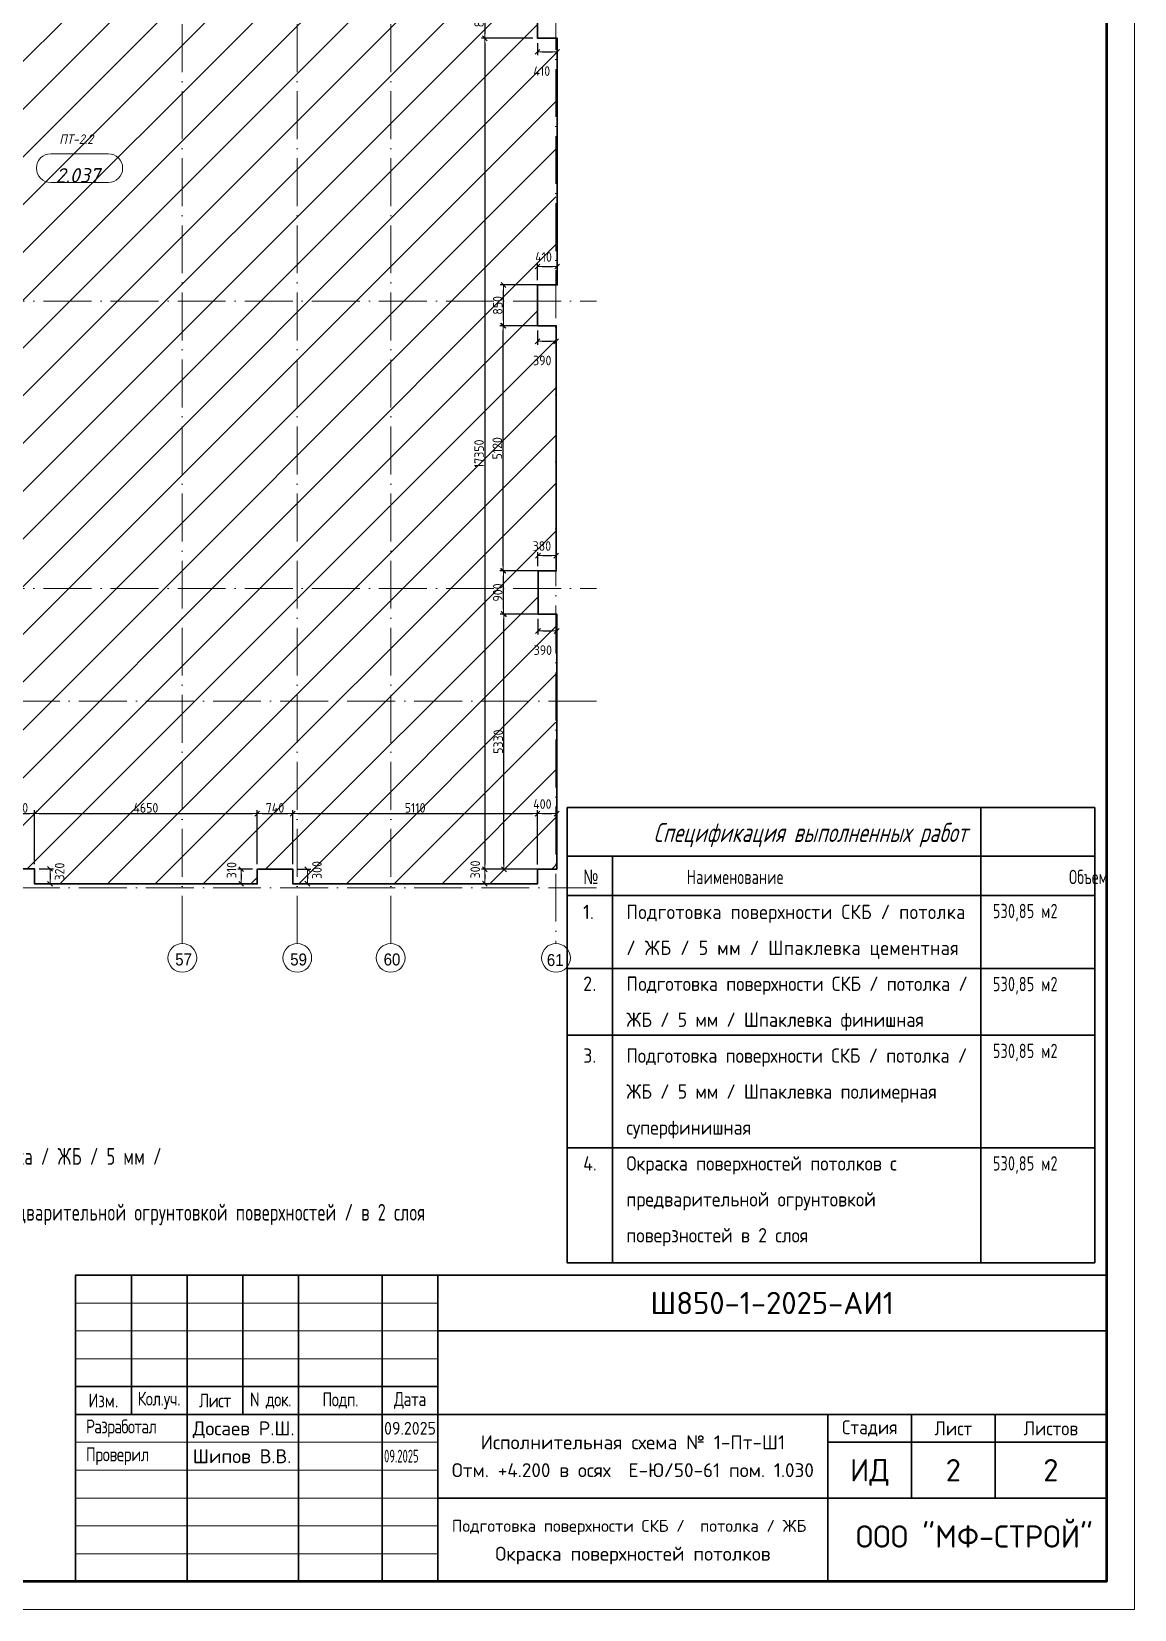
# Model space of a CAD drawing. Header units: millimetres. Extents: x 5993 to 95364, y 87345 to 145529.
# Drawn here: x 72344 to 95364, y 94667 to 127611 of the extents above; entities that cross this region are included whole.
import ezdxf
from ezdxf.enums import TextEntityAlignment as Align

# ---------------------------------------------------------------- set-up
doc = ezdxf.new("R2010")
doc.units = ezdxf.units.MM
doc.linetypes.add('50_200_ШТРИХ_1Т_ш5_п1_п1_', pattern=[1400, 1000, -200, 0, -200])
doc.layers.add('1)Штриховка', color=160, linetype='Continuous')
doc.layers.add('Условные обозначения', color=90, linetype='Continuous')
for name, color, linetype, lineweight, true_color in [('A-AREA-IDEN-1', 7, 'Continuous', 9, 0xaaaaaa), ('Оси-1', 7, 'Continuous', 20, 0xaaaaaa), ('Оси-2', 7, 'Continuous', 9, 0xaaaaaa), ('Оси-3', 7, '50_200_ШТРИХ_1Т_ш5_п1_п1_', 9, 0xaaaaaa)]:
    doc.layers.add(name, color=color, linetype=linetype, lineweight=lineweight, true_color=true_color)
for name, color, linetype, lineweight in [('A-FLOR-IDEN', 7, 'Continuous', 9), ('Основные линии', 7, 'Continuous', 30), ('Размеры', 7, 'Continuous', 15)]:
    doc.layers.add(name, color=color, linetype=linetype, lineweight=lineweight)
doc.styles.add('Arial', font='arial.ttf', dxfattribs={"width": 0.9, "height": 500})
doc.styles.add('ISOCPEUR_I', font='isocpeui.ttf', dxfattribs={"height": 300})
doc.styles.add('ISOCPEUR_I_2', font='isocpeui.ttf', dxfattribs={"width": 0.9, "height": 140})
doc.styles.get("Standard").update_dxf_attribs({"font": 'arial.ttf'})
doc.styles.add('СПДС', font='isocpeur.ttf', dxfattribs={"width": 0.9})
doc.dimstyles.new('Размера А3', dxfattribs={"dimtxt": 200, "dimasz": 100, "dimexe": 70, "dimexo": 100, "dimgap": 20, "dimtad": 1, "dimdec": 0, "dimrnd": 10, "dimzin": 0, "dimdsep": 46, "dimtxsty": 'СПДС', "dimblk": 'ARROWHEAD_6', "dimcen": 1, "dimclrd": 256, "dimclre": 256, "dimclrt": 256, "dimazin": 0, "dimtfac": 1, "dimtdec": 0, "dimtmove": 2, "dimatfit": 3, "dimfxl": 1, "dimtolj": 1, "dimtzin": 0, "dimarcsym": 0})

# ---------------------------------------------------------------- blocks, each defined once
blk = doc.blocks.new('Ось сетки - Круг_Ø6_00__ISO-2_5_0_9K_-17386508-АИ_План этажа Радиаторы_2')
at = {"layer": 'Оси-1'}
blk.add_circle((0, 0), 3, dxfattribs=at)
blk = doc.blocks.new('AAR_СКБ_Марка_помещения_1_5 ммп - Номер-27962133-АИ_План этажа Радиаторы_2')
at = {"layer": 'A-AREA-IDEN-1'}
for p, q in [((-2.99, 3), (3.01, 3)), ((-2.99, 0), (3.01, 0))]:
    blk.add_line(p, q, dxfattribs=at)
for centre, start, end in [((-2.99, 1.5), 90, 270), ((3.01, 1.5), 270, 90)]:
    blk.add_arc(centre, 1.5, start, end, dxfattribs=at)
blk = doc.blocks.new('ARROWHEAD_6')
at = {"color": 0, "linetype": 'Continuous'}
for p, q in [((0, 0), (-1, 0)), ((-0.5, -0.5), (0.5, 0.5))]:
    blk.add_line(p, q, dxfattribs=at)
blk = doc.blocks.new('*D4140')
at = {"layer": 'Defpoints', "color": 0, "lineweight": -2, "transparency": 16777216}
for p in [(82905, 128320), (81805, 127470), (82905, 127470)]:
    blk.add_point(p, dxfattribs=at)
at = {"layer": 'Размеры', "lineweight": -2, "transparency": 16777216}
for p, q in [((82805, 128320), (81735, 128320)), ((81805, 128220), (81805, 127570)), ((82805, 127470), (81735, 127470))]:
    blk.add_line(p, q, dxfattribs=at)
at = {"layer": 'Размеры', "lineweight": -2, "transparency": 16777216, "xscale": 100, "yscale": 100, "zscale": 100}
for p, rotation in [((81805, 128320), 90), ((81805, 127470), 270)]:
    blk.add_blockref('ARROWHEAD_6', p, dxfattribs=dict(at, rotation=rotation))
at = {"layer": 'Размеры', "transparency": 16777216, "insert": (81685, 127895), "char_height": 200, "attachment_point": 5, "rotation": 90, "style": 'СПДС'}
blk.add_mtext('\\A1;850', dxfattribs=at)
blk = doc.blocks.new('*D4141')
at = {"layer": 'Defpoints', "color": 0, "lineweight": -2, "transparency": 16777216}
for p in [(82905, 127470), (81805, 110120), (83305, 110120)]:
    blk.add_point(p, dxfattribs=at)
at = {"layer": 'Размеры', "lineweight": -2, "transparency": 16777216}
for p, q in [((82805, 127470), (81735, 127470)), ((81805, 127370), (81805, 110220)), ((83205, 110120), (81735, 110120))]:
    blk.add_line(p, q, dxfattribs=at)
at = {"layer": 'Размеры', "lineweight": -2, "transparency": 16777216, "xscale": 100, "yscale": 100, "zscale": 100}
for p, rotation in [((81805, 127470), 90), ((81805, 110120), 270)]:
    blk.add_blockref('ARROWHEAD_6', p, dxfattribs=dict(at, rotation=rotation))
at = {"layer": 'Размеры', "transparency": 16777216, "insert": (81685, 118795), "char_height": 200, "attachment_point": 5, "rotation": 90, "style": 'СПДС'}
blk.add_mtext('\\A1;17350', dxfattribs=at)
blk = doc.blocks.new('*D4142')
at = {"layer": 'Defpoints', "color": 0, "lineweight": -2, "transparency": 16777216}
for p in [(82205, 115450), (83305, 115450), (83305, 110120)]:
    blk.add_point(p, dxfattribs=at)
at = {"layer": 'Размеры', "lineweight": -2, "transparency": 16777216}
for p, q in [((83205, 115450), (82135, 115450)), ((82205, 110220), (82205, 115350)), ((83205, 110120), (82135, 110120))]:
    blk.add_line(p, q, dxfattribs=at)
at = {"layer": 'Размеры', "lineweight": -2, "transparency": 16777216, "xscale": 100, "yscale": 100, "zscale": 100}
for p, rotation in [((82205, 115450), 90), ((82205, 110120), 270)]:
    blk.add_blockref('ARROWHEAD_6', p, dxfattribs=dict(at, rotation=rotation))
at = {"layer": 'Размеры', "transparency": 16777216, "insert": (82085, 112785), "char_height": 200, "attachment_point": 5, "rotation": 90, "style": 'СПДС'}
blk.add_mtext('\\A1;5330', dxfattribs=at)
blk = doc.blocks.new('*D4143')
at = {"layer": 'Defpoints', "color": 0, "lineweight": -2, "transparency": 16777216}
for p in [(82195, 116350), (83295, 116350), (83305, 115450)]:
    blk.add_point(p, dxfattribs=at)
at = {"layer": 'Размеры', "lineweight": -2, "transparency": 16777216}
for p, q in [((83195, 116350), (82125, 116350)), ((82195, 115550), (82195, 116250)), ((83205, 115450), (82125, 115450))]:
    blk.add_line(p, q, dxfattribs=at)
at = {"layer": 'Размеры', "lineweight": -2, "transparency": 16777216, "xscale": 100, "yscale": 100, "zscale": 100}
for p, rotation in [((82195, 116350), 90), ((82195, 115450), 270)]:
    blk.add_blockref('ARROWHEAD_6', p, dxfattribs=dict(at, rotation=rotation))
at = {"layer": 'Размеры', "transparency": 16777216, "insert": (82075, 115900), "char_height": 200, "attachment_point": 5, "rotation": 90, "style": 'СПДС'}
blk.add_mtext('\\A1;900', dxfattribs=at)
blk = doc.blocks.new('*D4144')
at = {"layer": 'Defpoints', "color": 0, "lineweight": -2, "transparency": 16777216}
for p in [(82185, 121470), (83295, 121470), (83295, 116350)]:
    blk.add_point(p, dxfattribs=at)
at = {"layer": 'Размеры', "lineweight": -2, "transparency": 16777216}
for p, q in [((83195, 121470), (82115, 121470)), ((82185, 116450), (82185, 121370)), ((83195, 116350), (82115, 116350))]:
    blk.add_line(p, q, dxfattribs=at)
at = {"layer": 'Размеры', "lineweight": -2, "transparency": 16777216, "xscale": 100, "yscale": 100, "zscale": 100}
for p, rotation in [((82185, 121470), 90), ((82185, 116350), 270)]:
    blk.add_blockref('ARROWHEAD_6', p, dxfattribs=dict(at, rotation=rotation))
at = {"layer": 'Размеры', "transparency": 16777216, "insert": (82065, 118910), "char_height": 200, "attachment_point": 5, "rotation": 90, "style": 'СПДС'}
blk.add_mtext('\\A1;5120', dxfattribs=at)
blk = doc.blocks.new('*D4145')
at = {"layer": 'Defpoints', "color": 0, "lineweight": -2, "transparency": 16777216}
for p in [(82195, 122320), (83315, 122320), (83295, 121470)]:
    blk.add_point(p, dxfattribs=at)
at = {"layer": 'Размеры', "lineweight": -2, "transparency": 16777216}
for p, q in [((83215, 122320), (82125, 122320)), ((82195, 121570), (82195, 122220)), ((83195, 121470), (82125, 121470))]:
    blk.add_line(p, q, dxfattribs=at)
at = {"layer": 'Размеры', "lineweight": -2, "transparency": 16777216, "xscale": 100, "yscale": 100, "zscale": 100}
for p, rotation in [((82195, 122320), 90), ((82195, 121470), 270)]:
    blk.add_blockref('ARROWHEAD_6', p, dxfattribs=dict(at, rotation=rotation))
at = {"layer": 'Размеры', "transparency": 16777216, "insert": (82075, 121895), "char_height": 200, "attachment_point": 5, "rotation": 90, "style": 'СПДС'}
blk.add_mtext('\\A1;850', dxfattribs=at)
blk = doc.blocks.new('*D4150')
at = {"layer": 'Defpoints', "color": 0, "lineweight": -2, "transparency": 16777216}
for p in [(72405, 111283), (71755, 110130), (72405, 110130)]:
    blk.add_point(p, dxfattribs=at)
at = {"layer": 'Размеры', "lineweight": -2, "transparency": 16777216}
for p, q in [((71755, 110230), (71755, 111353)), ((72405, 110230), (72405, 111353)), ((71855, 111283), (72305, 111283))]:
    blk.add_line(p, q, dxfattribs=at)
at = {"layer": 'Размеры', "lineweight": -2, "transparency": 16777216, "xscale": 100, "yscale": 100, "zscale": 100, "rotation": 180}
blk.add_blockref('ARROWHEAD_6', (71755, 111283), dxfattribs=at)
at = {"layer": 'Размеры', "lineweight": -2, "transparency": 16777216, "xscale": 100, "yscale": 100, "zscale": 100}
blk.add_blockref('ARROWHEAD_6', (72405, 111283), dxfattribs=at)
at = {"layer": 'Размеры', "transparency": 16777216, "insert": (72080, 111403), "char_height": 200, "attachment_point": 5, "style": 'СПДС'}
blk.add_mtext('\\A1;650', dxfattribs=at)
blk = doc.blocks.new('*D4151')
at = {"layer": 'Defpoints', "color": 0, "lineweight": -2, "transparency": 16777216}
for p in [(77055, 111283), (72405, 110130), (77055, 110130)]:
    blk.add_point(p, dxfattribs=at)
at = {"layer": 'Размеры', "lineweight": -2, "transparency": 16777216}
for p, q in [((72405, 110230), (72405, 111353)), ((77055, 110230), (77055, 111353)), ((72505, 111283), (76955, 111283))]:
    blk.add_line(p, q, dxfattribs=at)
at = {"layer": 'Размеры', "lineweight": -2, "transparency": 16777216, "xscale": 100, "yscale": 100, "zscale": 100, "rotation": 180}
blk.add_blockref('ARROWHEAD_6', (72405, 111283), dxfattribs=at)
at = {"layer": 'Размеры', "lineweight": -2, "transparency": 16777216, "xscale": 100, "yscale": 100, "zscale": 100}
blk.add_blockref('ARROWHEAD_6', (77055, 111283), dxfattribs=at)
at = {"layer": 'Размеры', "transparency": 16777216, "insert": (74730, 111403), "char_height": 200, "attachment_point": 5, "style": 'СПДС'}
blk.add_mtext('\\A1;4650', dxfattribs=at)
blk = doc.blocks.new('*D4152')
at = {"layer": 'Defpoints', "color": 0, "lineweight": -2, "transparency": 16777216}
for p in [(77795, 111283), (77055, 110125), (77795, 110125)]:
    blk.add_point(p, dxfattribs=at)
at = {"layer": 'Размеры', "lineweight": -2, "transparency": 16777216}
for p, q in [((77055, 110225), (77055, 111353)), ((77795, 110225), (77795, 111353)), ((77155, 111283), (77695, 111283))]:
    blk.add_line(p, q, dxfattribs=at)
at = {"layer": 'Размеры', "lineweight": -2, "transparency": 16777216, "xscale": 100, "yscale": 100, "zscale": 100, "rotation": 180}
blk.add_blockref('ARROWHEAD_6', (77055, 111283), dxfattribs=at)
at = {"layer": 'Размеры', "lineweight": -2, "transparency": 16777216, "xscale": 100, "yscale": 100, "zscale": 100}
blk.add_blockref('ARROWHEAD_6', (77795, 111283), dxfattribs=at)
at = {"layer": 'Размеры', "transparency": 16777216, "insert": (77425, 111403), "char_height": 200, "attachment_point": 5, "style": 'СПДС'}
blk.add_mtext('\\A1;740', dxfattribs=at)
blk = doc.blocks.new('*D4153')
at = {"layer": 'Defpoints', "color": 0, "lineweight": -2, "transparency": 16777216}
for p in [(82905, 111283), (77795, 110125), (82905, 110120)]:
    blk.add_point(p, dxfattribs=at)
at = {"layer": 'Размеры', "lineweight": -2, "transparency": 16777216}
for p, q in [((77795, 110225), (77795, 111353)), ((82905, 110220), (82905, 111353)), ((77895, 111283), (82805, 111283))]:
    blk.add_line(p, q, dxfattribs=at)
at = {"layer": 'Размеры', "lineweight": -2, "transparency": 16777216, "xscale": 100, "yscale": 100, "zscale": 100, "rotation": 180}
blk.add_blockref('ARROWHEAD_6', (77795, 111283), dxfattribs=at)
at = {"layer": 'Размеры', "lineweight": -2, "transparency": 16777216, "xscale": 100, "yscale": 100, "zscale": 100}
blk.add_blockref('ARROWHEAD_6', (82905, 111283), dxfattribs=at)
at = {"layer": 'Размеры', "transparency": 16777216, "insert": (80350, 111403), "char_height": 200, "attachment_point": 5, "style": 'СПДС'}
blk.add_mtext('\\A1;5110', dxfattribs=at)
blk = doc.blocks.new('*D4168')
at = {"layer": 'Defpoints', "color": 0, "lineweight": -2, "transparency": 16777216}
for p in [(82905, 127470), (83315, 127470), (83315, 127186)]:
    blk.add_point(p, dxfattribs=at)
at = {"layer": 'Размеры', "lineweight": -2, "transparency": 16777216}
for p, q in [((82905, 127370), (82905, 127116)), ((83005, 127186), (83215, 127186)), ((83315, 127370), (83315, 127116))]:
    blk.add_line(p, q, dxfattribs=at)
at = {"layer": 'Размеры', "lineweight": -2, "transparency": 16777216, "xscale": 100, "yscale": 100, "zscale": 100, "rotation": 180}
blk.add_blockref('ARROWHEAD_6', (82905, 127186), dxfattribs=at)
at = {"layer": 'Размеры', "lineweight": -2, "transparency": 16777216, "xscale": 100, "yscale": 100, "zscale": 100}
blk.add_blockref('ARROWHEAD_6', (83315, 127186), dxfattribs=at)
at = {"layer": 'Размеры', "lineweight": -2, "transparency": 16777216, "insert": (82994, 126786), "char_height": 200, "attachment_point": 5, "style": 'СПДС'}
blk.add_mtext('\\A1;410', dxfattribs=at)
blk = doc.blocks.new('*D4169')
at = {"layer": 'Defpoints', "color": 0, "lineweight": -2, "transparency": 16777216}
for p in [(83315, 122705), (82905, 122320), (83315, 122320)]:
    blk.add_point(p, dxfattribs=at)
at = {"layer": 'Размеры', "lineweight": -2, "transparency": 16777216}
for p, q in [((82905, 122420), (82905, 122775)), ((83005, 122705), (83215, 122705)), ((83315, 122420), (83315, 122775))]:
    blk.add_line(p, q, dxfattribs=at)
at = {"layer": 'Размеры', "lineweight": -2, "transparency": 16777216, "xscale": 100, "yscale": 100, "zscale": 100, "rotation": 180}
blk.add_blockref('ARROWHEAD_6', (82905, 122705), dxfattribs=at)
at = {"layer": 'Размеры', "lineweight": -2, "transparency": 16777216, "xscale": 100, "yscale": 100, "zscale": 100}
blk.add_blockref('ARROWHEAD_6', (83315, 122705), dxfattribs=at)
at = {"layer": 'Размеры', "lineweight": -2, "transparency": 16777216, "insert": (83031, 122905), "char_height": 200, "attachment_point": 5, "style": 'СПДС'}
blk.add_mtext('\\A1;410', dxfattribs=at)
blk = doc.blocks.new('*D4170')
at = {"layer": 'Defpoints', "color": 0, "lineweight": -2, "transparency": 16777216}
for p in [(82905, 121470), (83295, 121470), (83295, 121144)]:
    blk.add_point(p, dxfattribs=at)
at = {"layer": 'Размеры', "lineweight": -2, "transparency": 16777216}
for p, q in [((82905, 121370), (82905, 121074)), ((83295, 121370), (83295, 121074)), ((83005, 121144), (83195, 121144))]:
    blk.add_line(p, q, dxfattribs=at)
at = {"layer": 'Размеры', "lineweight": -2, "transparency": 16777216, "xscale": 100, "yscale": 100, "zscale": 100, "rotation": 180}
blk.add_blockref('ARROWHEAD_6', (82905, 121144), dxfattribs=at)
at = {"layer": 'Размеры', "lineweight": -2, "transparency": 16777216, "xscale": 100, "yscale": 100, "zscale": 100}
blk.add_blockref('ARROWHEAD_6', (83295, 121144), dxfattribs=at)
at = {"layer": 'Размеры', "lineweight": -2, "transparency": 16777216, "insert": (83004, 120744), "char_height": 200, "attachment_point": 5, "style": 'СПДС'}
blk.add_mtext('\\A1;390', dxfattribs=at)
blk = doc.blocks.new('*D4171')
at = {"layer": 'Defpoints', "color": 0, "lineweight": -2, "transparency": 16777216}
for p in [(83295, 116670), (82915, 116350), (83295, 116350)]:
    blk.add_point(p, dxfattribs=at)
at = {"layer": 'Размеры', "lineweight": -2, "transparency": 16777216}
for p, q in [((82915, 116450), (82915, 116740)), ((83015, 116670), (83195, 116670)), ((83295, 116450), (83295, 116740))]:
    blk.add_line(p, q, dxfattribs=at)
at = {"layer": 'Размеры', "lineweight": -2, "transparency": 16777216, "xscale": 100, "yscale": 100, "zscale": 100, "rotation": 180}
blk.add_blockref('ARROWHEAD_6', (82915, 116670), dxfattribs=at)
at = {"layer": 'Размеры', "lineweight": -2, "transparency": 16777216, "xscale": 100, "yscale": 100, "zscale": 100}
blk.add_blockref('ARROWHEAD_6', (83295, 116670), dxfattribs=at)
at = {"layer": 'Размеры', "lineweight": -2, "transparency": 16777216, "insert": (82996, 116870), "char_height": 200, "attachment_point": 5, "style": 'СПДС'}
blk.add_mtext('\\A1;380', dxfattribs=at)
blk = doc.blocks.new('*D4172')
at = {"layer": 'Defpoints', "color": 0, "lineweight": -2, "transparency": 16777216}
for p in [(82915, 115450), (83305, 115450), (83305, 115096)]:
    blk.add_point(p, dxfattribs=at)
at = {"layer": 'Размеры', "lineweight": -2, "transparency": 16777216}
for p, q in [((82915, 115350), (82915, 115026)), ((83305, 115350), (83305, 115026)), ((83015, 115096), (83205, 115096))]:
    blk.add_line(p, q, dxfattribs=at)
at = {"layer": 'Размеры', "lineweight": -2, "transparency": 16777216, "xscale": 100, "yscale": 100, "zscale": 100, "rotation": 180}
blk.add_blockref('ARROWHEAD_6', (82915, 115096), dxfattribs=at)
at = {"layer": 'Размеры', "lineweight": -2, "transparency": 16777216, "xscale": 100, "yscale": 100, "zscale": 100}
blk.add_blockref('ARROWHEAD_6', (83305, 115096), dxfattribs=at)
at = {"layer": 'Размеры', "lineweight": -2, "transparency": 16777216, "insert": (83016, 114696), "char_height": 200, "attachment_point": 5, "style": 'СПДС'}
blk.add_mtext('\\A1;390', dxfattribs=at)
blk = doc.blocks.new('*D4173')
at = {"layer": 'Defpoints', "color": 0, "lineweight": -2, "transparency": 16777216}
for p in [(83305, 111283), (82905, 110120), (83305, 110120)]:
    blk.add_point(p, dxfattribs=at)
at = {"layer": 'Размеры', "lineweight": -2, "transparency": 16777216}
for p, q in [((82905, 110220), (82905, 111353)), ((83305, 110220), (83305, 111353)), ((83005, 111283), (83205, 111283))]:
    blk.add_line(p, q, dxfattribs=at)
at = {"layer": 'Размеры', "lineweight": -2, "transparency": 16777216, "xscale": 100, "yscale": 100, "zscale": 100, "rotation": 180}
blk.add_blockref('ARROWHEAD_6', (82905, 111283), dxfattribs=at)
at = {"layer": 'Размеры', "lineweight": -2, "transparency": 16777216, "xscale": 100, "yscale": 100, "zscale": 100}
blk.add_blockref('ARROWHEAD_6', (83305, 111283), dxfattribs=at)
at = {"layer": 'Размеры', "lineweight": -2, "transparency": 16777216, "insert": (83006, 111483), "char_height": 200, "attachment_point": 5, "style": 'СПДС'}
blk.add_mtext('\\A1;400', dxfattribs=at)
blk = doc.blocks.new('*D4174')
at = {"layer": 'Defpoints', "color": 0, "lineweight": -2, "transparency": 16777216}
for p in [(82905, 110120), (81805, 109820), (82905, 109820)]:
    blk.add_point(p, dxfattribs=at)
at = {"layer": 'Размеры', "lineweight": -2, "transparency": 16777216}
for p, q in [((82805, 110120), (81735, 110120)), ((82805, 109820), (81735, 109820)), ((81805, 110020), (81805, 109920))]:
    blk.add_line(p, q, dxfattribs=at)
at = {"layer": 'Размеры', "lineweight": -2, "transparency": 16777216, "xscale": 100, "yscale": 100, "zscale": 100}
for p, rotation in [((81805, 110120), 90), ((81805, 109820), 270)]:
    blk.add_blockref('ARROWHEAD_6', p, dxfattribs=dict(at, rotation=rotation))
at = {"layer": 'Размеры', "lineweight": -2, "transparency": 16777216, "insert": (81605, 110117), "char_height": 200, "attachment_point": 5, "rotation": 90, "style": 'СПДС'}
blk.add_mtext('\\A1;300', dxfattribs=at)
blk = doc.blocks.new('*D4175')
at = {"layer": 'Defpoints', "color": 0, "lineweight": -2, "transparency": 16777216}
for p in [(77795, 110125), (77795, 109820), (78101, 109820)]:
    blk.add_point(p, dxfattribs=at)
at = {"layer": 'Размеры', "lineweight": -2, "transparency": 16777216}
for p, q in [((77895, 110125), (78171, 110125)), ((77895, 109820), (78171, 109820)), ((78101, 110025), (78101, 109920))]:
    blk.add_line(p, q, dxfattribs=at)
at = {"layer": 'Размеры', "lineweight": -2, "transparency": 16777216, "xscale": 100, "yscale": 100, "zscale": 100}
for p, rotation in [((78101, 110125), 90), ((78101, 109820), 270)]:
    blk.add_blockref('ARROWHEAD_6', p, dxfattribs=dict(at, rotation=rotation))
at = {"layer": 'Размеры', "lineweight": -2, "transparency": 16777216, "insert": (78301, 110105), "char_height": 200, "attachment_point": 5, "rotation": 90, "style": 'СПДС'}
blk.add_mtext('\\A1;300', dxfattribs=at)
blk = doc.blocks.new('*D4176')
at = {"layer": 'Defpoints', "color": 0, "lineweight": -2, "transparency": 16777216}
for p in [(77055, 110125), (76719, 109815), (77055, 109815)]:
    blk.add_point(p, dxfattribs=at)
at = {"layer": 'Размеры', "lineweight": -2, "transparency": 16777216}
for p, q in [((76955, 110125), (76649, 110125)), ((76955, 109815), (76649, 109815)), ((76719, 110025), (76719, 109915))]:
    blk.add_line(p, q, dxfattribs=at)
at = {"layer": 'Размеры', "lineweight": -2, "transparency": 16777216, "xscale": 100, "yscale": 100, "zscale": 100}
for p, rotation in [((76719, 110125), 90), ((76719, 109815), 270)]:
    blk.add_blockref('ARROWHEAD_6', p, dxfattribs=dict(at, rotation=rotation))
at = {"layer": 'Размеры', "lineweight": -2, "transparency": 16777216, "insert": (76519, 110103), "char_height": 200, "attachment_point": 5, "rotation": 90, "style": 'СПДС'}
blk.add_mtext('\\A1;310', dxfattribs=at)
blk = doc.blocks.new('*D4177')
at = {"layer": 'Defpoints', "color": 0, "lineweight": -2, "transparency": 16777216}
for p in [(72405, 110130), (72405, 109815), (72730, 109815)]:
    blk.add_point(p, dxfattribs=at)
at = {"layer": 'Размеры', "lineweight": -2, "transparency": 16777216}
for p, q in [((72505, 110130), (72800, 110130)), ((72505, 109815), (72800, 109815)), ((72730, 110030), (72730, 109915))]:
    blk.add_line(p, q, dxfattribs=at)
at = {"layer": 'Размеры', "lineweight": -2, "transparency": 16777216, "xscale": 100, "yscale": 100, "zscale": 100}
for p, rotation in [((72730, 110130), 90), ((72730, 109815), 270)]:
    blk.add_blockref('ARROWHEAD_6', p, dxfattribs=dict(at, rotation=rotation))
at = {"layer": 'Размеры', "lineweight": -2, "transparency": 16777216, "insert": (72930, 110073), "char_height": 200, "attachment_point": 5, "rotation": 90, "style": 'СПДС'}
blk.add_mtext('\\A1;320', dxfattribs=at)
blk = doc.blocks.new('*U62')
at = {"lineweight": 0}
blk.add_lwpolyline([(-292, -5), (5, -5), (5, 415), (-292, 415)], close=True, dxfattribs=at)
at = {"color": 0, "linetype": 'Continuous', "lineweight": 50}
blk.add_lwpolyline([(-272, 410), (0, 410), (0, 0), (-272, 0)], close=True, dxfattribs=at)
at = {"lineweight": 35}
blk.add_lwpolyline([(-185, 0), (0, 0), (0, 55), (-185, 55)], close=True, dxfattribs=at)
for points in [[(-175, 55), (-175, 30)], [(-165, 55), (-165, 0)], [(-155, 55), (-155, 30)], [(-145, 55), (-145, 0)], [(-130, 55), (-130, 0)], [(-120, 55), (-120, 0)], [(-120, 45), (0, 45)], [(-185, 35), (-120, 35)], [(-185, 30), (0, 30)], [(-50, 30), (-50, 0)], [(-35, 30), (-35, 15)], [(-20, 30), (-20, 15)], [(-50, 25), (0, 25)], [(-120, 15), (0, 15)]]:
    blk.add_lwpolyline(points, dxfattribs=at)
at = {"lineweight": 18}
for points in [[(-185, 50), (-120, 50)], [(-185, 45), (-120, 45)], [(-185, 40), (-120, 40)], [(-185, 25), (-120, 25)], [(-185, 20), (-120, 20)], [(-185, 15), (-120, 15)], [(-185, 10), (-120, 10)], [(-185, 5), (-120, 5)]]:
    blk.add_lwpolyline(points, dxfattribs=at)
at = {"lineweight": 0}
blk.add_lwpolyline([(0, -5), (5, -5), (5, 0)], dxfattribs=at)
at = {"lineweight": -2, "char_height": 2.5, "style": 'СПДС'}
for s, insert, width, attachment_point in [('{\\W0.8;\\T0.95;Кол.уч}.', (-170, 32.5), 10, 5), ('{\\W0.8;\\T0.95;Дата}', (-125, 32.5), 10, 5), ('{\\W0.8;Изм}.', (-180, 32.5), 10, 5), ('{\\W0.8;\\T0.95;Лист}', (-160, 32.5), 10, 5), ('{\\W0.8;\\T0.95;N док.}', (-150, 32.5), 10, 5), ('{\\W0.8;\\T0.95;Подп.}', (-137.5, 32.5), 15, 5), ('{\\W0.8;\\T0.9;Разработал}', (-183.15, 27.5), 17.9525, 4), ('Стадия', (-42.5, 27.5), 15, 5), ('Лист', (-27.5, 27.5), 15, 5), ('Листов', (-10, 27.5), 20, 5), ('{\\W0.8;\\T0.95;Проверил}', (-183.15, 22.5), 17.9525, 4)]:
    blk.add_mtext(s, dxfattribs=dict(at, insert=insert, width=width, attachment_point=attachment_point))
at = {"lineweight": 30, "width": 0.9, "flags": 104}
blk.add_attdef('ШАПКА', text='', height=3, dxfattribs=at).set_placement((-135, 281), align=Align.MIDDLE_CENTER)
at = {"style": 'СПДС'}
for tag, height, p in [('ШИФР_ПРОЕКТА', 4, (-60, 50)), ('НАИМЕНОВАНИЕ_ОБЪЕКТА', 2.5, (-85, 25)), ('НАИМЕНОВАНИЕ_ОБЪЕКТА2', 2.5, (-85, 20)), ('СТАДИЯ', 4, (-42.5, 20)), ('ЛИСТ_первый', 4, (-27.5, 20)), ('ЛИСТОВ', 4, (-10, 20)), ('НАИМЕНОВАНИЕ_ЧЕРТЕЖА1', 2.5, (-85, 10)), ('ОРГАНИЗАЦИЯ_РАЗРАБОТЧИК1', 4, (-25, 8.09)), ('НАИМЕНОВАНИЕ_ЧЕРТЕЖА2', 2.5, (-85, 5))]:
    blk.add_attdef(tag, text='', height=height, dxfattribs=at).set_placement(p, align=Align.MIDDLE_CENTER)
for tag, p in [('РАЗРАБОТЧИК', (-163.97, 27.5)), ('РУК.ГРУППЫ', (-163.97, 22.5))]:
    blk.add_attdef(tag, text='', height=2.5, dxfattribs=at).set_placement(p, align=Align.MIDDLE_LEFT)
at = {"style": 'СПДС', "width": 0.9}
for p in [(-129.65, 26.37), (-129.65, 21.37)]:
    blk.add_attdef('ДАТА', p, '', height=2.3, dxfattribs=at)

msp = doc.modelspace()

# ---------------------------------------------------------------- hatches: boundary and pattern name
at = {"layer": '1)Штриховка', "lineweight": -2, "transparency": 33554687}
h = msp.add_hatch(dxfattribs=at)
h.set_pattern_fill('ANSI31', color=256, scale=222)
h.paths.add_polyline_path([(83219.5, 139582.1), (82819.5, 139580), (82819.5, 139890), (78953.6, 139890), (77785.5, 139890), (77785.5, 139614), (76999.5, 139614), (76999.5, 139890), (72365.5, 139890), (72365.5, 139590), (71595.5, 139590), (71595.5, 139890), (69395.5, 139890), (69395.5, 139590), (68615.5, 139590), (68615.5, 139910), (65685.5, 139910), (65685.5, 139470), (65275.5, 139470), (65275.5, 134370), (65695.5, 134370), (65695.5, 133490), (65285.5, 133490), (65285.5, 128350), (65685.5, 128350), (65685.5, 127490), (65285.5, 127490), (65285.5, 122350), (65685.5, 122350), (65685.5, 121500), (65285.5, 121500), (65285.5, 121350), (65285.5, 116350), (65685.5, 116350), (65685.5, 115500), (65285.5, 115500), (65285.5, 110260), (65685.5, 110260), (65685.5, 109830), (66785.5, 109830), (66785.5, 110750), (68885.5, 110750), (68885.5, 110230), (69285.5, 110230), (69285.5, 109830), (70025.9, 109830), (71220.9, 109830), (71755.5, 109830), (71755.5, 110130), (72405.5, 110130), (72405.5, 109815), (77055.5, 109815), (77055.5, 110125), (77795.5, 110125), (77795.5, 109820), (80273.2, 109820), (82334.1, 109820), (82905.5, 109820), (82905.5, 110120), (83290.5, 110120), (83290.5, 115450), (82915.5, 115450), (82915.5, 116350), (83290.5, 116350), (83290.5, 121470), (82905.5, 121470), (82905.5, 122320), (83290.5, 122320), (83290.5, 127470), (82905.5, 127470), (82905.5, 128320), (83290.5, 128320), (83290.5, 130340), (82275.5, 130340), (82275.5, 131880), (83219.5, 131880), (83219.5, 133480), (82825.5, 133480), (82825.5, 134330), (83219.5, 134330)])

# ---------------------------------------------------------------- linework, layer by layer
at = {"layer": 'Оси-3'}
for p, q in [((75490.5, 108563.5), (75490.5, 140830.4)), ((77890.5, 108563.5), (77890.5, 140830.4)), ((79840.5, 108563.5), (79840.5, 140830.4)), ((83290.5, 140830.4), (83290.5, 108563.5)), ((64194.4, 121982.8), (84132.7, 121982.8)), ((64194.4, 115982.8), (84132.7, 115982.8)), ((84132.7, 113632.8), (64194.4, 113632.8)), ((84132.7, 109732.8), (64207.3, 109732.8))]:
    msp.add_line(p, q, dxfattribs=at)
at = {"layer": 'Основные линии', "lineweight": 30}
for points in [[(82905.5, 109820), (82905.5, 110120), (83305.5, 110120), (83305.5, 115450), (82915.5, 115450), (82915.5, 116350), (83295.5, 116350), (83295.5, 121470), (82905.5, 121470), (82905.5, 122320), (83315.5, 122320), (83315.5, 127470), (83315.5, 122320), (82905.5, 122320), (82905.5, 121470), (83295.5, 121470), (83295.5, 116350), (82915.5, 116350), (82915.5, 115450), (83305.5, 115450), (83305.5, 110120), (82905.5, 110120), (82905.5, 109820)], [(80645.5, 109820), (82905.5, 109820), (82334.1, 109820), (77795.5, 109820), (77795.5, 110125), (77055.5, 110125), (77055.5, 109815), (72405.5, 109815), (72405.5, 110130), (71755.5, 110130), (71755.5, 109830), (71605.5, 109830), (71605.5, 109830)]]:
    msp.add_lwpolyline(points, dxfattribs=at)
at = {"layer": 'Размеры', "color": 0, "lineweight": 30}
for p, q in [((92160.4, 111410.6), (92160.4, 101906.4)), ((83523, 110393.3), (94536.6, 110393.3)), ((84470.6, 110393.3), (84470.6, 101906.4)), ((83523, 109575.1), (94536.6, 109575.1)), ((83523, 108050.4), (94536.6, 108050.4)), ((83523, 106654.3), (94536.6, 106654.3)), ((83523, 104306.6), (94536.6, 104306.6))]:
    msp.add_line(p, q, dxfattribs=at)
at = {"layer": 'Размеры', "lineweight": 30}
for points in [[(83315.5, 127470), (82905.5, 127470), (82905.5, 128320)], [(71220.9, 109830), (71755.5, 109830), (71755.5, 110130), (72405.5, 110130), (72405.5, 109815), (77055.5, 109815), (77055.5, 110125), (77795.5, 110125), (77795.5, 109820), (80273.2, 109820)]]:
    msp.add_lwpolyline(points, dxfattribs=at)
msp.add_lwpolyline([(83523, 111410.6), (94536.6, 111410.6), (94536.6, 101906.4), (83523, 101906.4)], close=True, dxfattribs=at)

# ---------------------------------------------------------------- block references
ref = msp.add_blockref('*U62', (94782.9, 95249), dxfattribs=dict(xscale=116.3214233566373, yscale=116.3214233566373, zscale=116.3214233566373))
ref.add_attrib('СТАДИЯ', 'ИД', dxfattribs={"height": 465.29, "style": 'СПДС'}).set_placement((89839.2, 97575.4), align=Align.MIDDLE_CENTER)
ref.add_attrib('ЛИСТ_первый', '2', dxfattribs={"height": 465.3, "style": 'СПДС'}).set_placement((91584, 97575.4), align=Align.MIDDLE_CENTER)
ref.add_attrib('ЛИСТОВ', '2', dxfattribs={"height": 465.3, "style": 'СПДС'}).set_placement((93619.7, 97575.4), align=Align.MIDDLE_CENTER)
ref.add_attrib('ШИФР_ПРОЕКТА', 'Ш850-1-2025-АИ1', dxfattribs={"height": 465.286, "style": 'СПДС'}).set_placement((87803.6, 101065.1), align=Align.MIDDLE_CENTER)
ref.add_attrib('НАИМЕНОВАНИЕ_ОБЪЕКТА', 'Исполнительная схема № 1-Пт-Ш1', dxfattribs={"height": 290.804, "style": 'СПДС'}).set_placement((84895.5, 98157), align=Align.MIDDLE_CENTER)
ref.add_attrib('НАИМЕНОВАНИЕ_ОБЪЕКТА2', 'Отм. +4.200 в осях  Е-Ю/50-61 пом. 1.030', dxfattribs={"height": 290.804, "style": 'СПДС'}).set_placement((84895.5, 97575.4), align=Align.MIDDLE_CENTER)
ref.add_attrib('НАИМЕНОВАНИЕ_ЧЕРТЕЖА1', 'Подготовка поверхности СКБ /  потолка / ЖБ ', dxfattribs={"height": 250, "style": 'СПДС'}).set_placement((84895.5, 96412.2), align=Align.MIDDLE_CENTER)
ref.add_attrib('НАИМЕНОВАНИЕ_ЧЕРТЕЖА2', 'Окраска поверхностей потолков', dxfattribs={"height": 290.804, "style": 'СПДС'}).set_placement((84895.5, 95830.6), align=Align.MIDDLE_CENTER)
ref.add_attrib('ОРГАНИЗАЦИЯ_РАЗРАБОТЧИК1', ' ООО "МФ-СТРОЙ"', dxfattribs={"height": 465.286, "style": 'СПДС'}).set_placement((91874.8, 96190.4), align=Align.MIDDLE_CENTER)
ref.add_attrib('РАЗРАБОТЧИК', 'Досаев Р.Ш.', dxfattribs={"height": 290.804, "style": 'СПДС'}).set_placement((75709.9, 98447.8), align=Align.MIDDLE_LEFT)
ref.add_attrib('РУК.ГРУППЫ', 'Шипов В.В.', dxfattribs={"height": 290.8, "style": 'СПДС'}).set_placement((75709.9, 97866.2), align=Align.MIDDLE_LEFT)
ref.add_attrib('ДАТА', '09.2025', (79702, 98316.2), dxfattribs={"height": 267.54, "style": 'СПДС', "width": 0.9})
ref.add_attrib('ДАТА', '09.2025', (79702, 97734.6), dxfattribs={"height": 267.54, "style": 'СПДС', "width": 0.6})
at = {"layer": 'A-AREA-IDEN-1', "xscale": 199.9999999999999, "yscale": 199.9999999999999, "zscale": 199.9999999999999}
msp.add_blockref('AAR_СКБ_Марка_помещения_1_5 ммп - Номер-27962133-АИ_План этажа Радиаторы_2', (73343, 124459.5), dxfattribs=at)
at = {"layer": 'Оси-1', "xscale": 100, "yscale": 100, "zscale": 100}
for p in [(75490.5, 108270.5), (77890.5, 108270.5), (79840.5, 108270.5)]:
    msp.add_blockref('Ось сетки - Круг_Ø6_00__ISO-2_5_0_9K_-17386508-АИ_План этажа Радиаторы_2', p, dxfattribs=at)
at = {"layer": 'Оси-1', "xscale": 100, "yscale": 100, "zscale": 100, "rotation": 180}
msp.add_blockref('Ось сетки - Круг_Ø6_00__ISO-2_5_0_9K_-17386508-АИ_План этажа Радиаторы_2', (83290.5, 108270.5), dxfattribs=at)

# ---------------------------------------------------------------- texts
at = {"layer": 'A-AREA-IDEN-1', "insert": (73308.3, 124459.5), "char_height": 300, "width": 952, "attachment_point": 8, "line_spacing_factor": 1.139951, "style": 'ISOCPEUR_I'}
msp.add_mtext('\\pxqc,t8.46667,16.93333,25.4,33.86667,42.33333,50.8,59.26667,67.73333,76.2,84.66667,93.13333,101.6,110.06667,118.53333,127,135.46667,143.93333,152.4,160.86667,169.33333,177.8,186.26667,194.73333,203.2,211.66667,220.13333,228.6,237.06667,245.53333,254,262.46667,270.93333;{2.037}', dxfattribs=at)
at = {"layer": 'A-FLOR-IDEN', "insert": (73275.8, 125365.1), "char_height": 200, "width": 518.4, "attachment_point": 5, "line_spacing_factor": 1.139951, "style": 'ISOCPEUR_I_2'}
msp.add_mtext('\\pxqc,t0.45,0.9,1.35,1.8,2.25,2.7,3.15,3.6,4.05,4.5,4.95,5.4,5.85,6.3,6.75,7.2,7.65,8.1,8.55,9,9.45,9.9,10.35,10.8,11.25,11.7,12.15,12.6,13.05,13.5,13.95,14.4;ПТ-2.2', dxfattribs=at)
at = {"layer": 'Оси-2', "char_height": 250, "width": 702, "attachment_point": 5, "line_spacing_factor": 0.936439, "style": 'Arial'}
for s, insert in [('\\pxqc,t4.572,9.144,13.716,18.288,22.86,27.432,32.004,36.576,41.148,45.72,50.292,54.864,59.436,64.008,68.58,73.152,77.724,82.296,86.868,91.44,96.012,100.584,105.156,109.728,114.3,118.872,123.444,128.016,132.588,137.16,141.732,146.304;{57}', (75517.7, 108236.2)), ('\\pxqc,t4.572,9.144,13.716,18.288,22.86,27.432,32.004,36.576,41.148,45.72,50.292,54.864,59.436,64.008,68.58,73.152,77.724,82.296,86.868,91.44,96.012,100.584,105.156,109.728,114.3,118.872,123.444,128.016,132.588,137.16,141.732,146.304;{59}', (77917.7, 108236.2)), ('\\pxqc,t4.572,9.144,13.716,18.288,22.86,27.432,32.004,36.576,41.148,45.72,50.292,54.864,59.436,64.008,68.58,73.152,77.724,82.296,86.868,91.44,96.012,100.584,105.156,109.728,114.3,118.872,123.444,128.016,132.588,137.16,141.732,146.304;{60}', (79867.7, 108236.2)), ('\\pxqc,t4.572,9.144,13.716,18.288,22.86,27.432,32.004,36.576,41.148,45.72,50.292,54.864,59.436,64.008,68.58,73.152,77.724,82.296,86.868,91.44,96.012,100.584,105.156,109.728,114.3,118.872,123.444,128.016,132.588,137.16,141.732,146.304;{61}', (83274.4, 108224.6))]:
    msp.add_mtext(s, dxfattribs=dict(at, insert=insert))
at = {"layer": 'Размеры', "color": 1, "lineweight": 13, "attachment_point": 1, "style": 'СПДС'}
for s, width, insert, char_height in [('\\pxi-3,l4,t4;{\\fISOCPEUR|b1|i0|c204|p34;\\Q16;\\W0.7;\\T1.05;\\C0;Спецификация выполненных работ}', 9335.516, (84925.2, 111089.3), 400), ('\\pxi-3,l4,t4;{\\fArial|b0|i0|c204|p34;\\W0.7;\\T1.05;\\C0;№^I\\fISOCPEUR|b0|i0|c204|p34;         Наименование            ^I^I^I      Объем}', 11700.451, (83558.7, 110110.7), 300), ('\\pxi-3,l4,sm1.5,t4;{\\T1.05;\\C256;1.^IПодготовка поверхности СКБ / потолка / ЖБ / 5 мм / Шпаклевка цементная\\P2.^IП\\T1;одготовка поверхности СКБ / потолка / ЖБ / 5 мм / Шпаклевка финишная\\C0;\\P3.^IПодготовка поверхности СКБ / потолка / ЖБ / 5 мм / Шпаклевка полимерная суперфинишная \\P4.^IОкраска поверхностей потолков с предварительной огрунтовкой поверзностей в 2 слоя}', 8601.686, (83558.7, 109381.1), 300), ('\\pxse1.5;{\\W0.7;\\T1.05;\\C0;530,85 м2}', 7759.596, (92410.4, 109399.5), 300), ('\\pxse1.5;{\\W0.7;\\T1.05;\\C0;530,85 м2}', 7759.596, (92410.4, 107874.8), 300), ('\\pxse1.5;{\\W0.7;\\T1.05;\\C0;530,85 м2}', 7759.596, (92410.4, 106478.7), 300), ('\\pxse1.5;{\\W0.7;\\T1.05;\\C0;530,85 м2}', 7759.596, (92410.4, 104131), 300)]:
    msp.add_mtext_dynamic_manual_height_columns(s, width=width, gutter_width=12.5, heights=[0], dxfattribs=dict(at, insert=insert, char_height=char_height))
at = {"layer": 'Условные обозначения', "color": 18, "true_color": 0x000000, "char_height": 2.5, "attachment_point": 1, "style": 'СПДС'}
for insert in [(89938.6, 111063), (88021.6, 107586.2)]:
    msp.add_mtext_dynamic_manual_height_columns('2.037', width=6331.194, gutter_width=12.5, heights=[0], dxfattribs=dict(at, insert=insert))

# ---------------------------------------------------------------- dimensions: what is measured, and where the dimension line sits
at = {"layer": 'Размеры'}
for base, p1, p2, picture, middle in [((81804.8, 127470), (82905.5, 128320), (82905.5, 127470), '*D4140', (81684.8, 127895)), ((81804.8, 110120), (82905.5, 127470), (83305.5, 110120), '*D4141', (81684.8, 118795)), ((82194.8, 122320), (83295.5, 121470), (83315.5, 122320), '*D4145', (82074.8, 121895)), ((82184.8, 121470), (83295.5, 116350), (83295.5, 121470), '*D4144', (82064.8, 118910)), ((82194.8, 116350), (83305.5, 115450), (83295.5, 116350), '*D4143', (82074.8, 115900)), ((82204.8, 115450), (83305.5, 110120), (83305.5, 115450), '*D4142', (82084.8, 112785))]:
    dim = msp.add_linear_dim(base=base, p1=p1, p2=p2, angle=90, dimstyle='Размера А3', dxfattribs=at)
    dim.commit()
    dim.dimension.update_dxf_attribs({"geometry": picture, "text_midpoint": middle})
at = {"layer": 'Размеры', "lineweight": -2}
for base, p1, p2, picture, middle in [((83315.5, 127185.5), (82905.5, 127470), (83315.5, 127470), '*D4168', (82993.7, 126785.5)), ((83315.5, 122705.1), (82905.5, 122320), (83315.5, 122320), '*D4169', (83030.7, 122905.1)), ((83295.5, 121144.2), (82905.5, 121470), (83295.5, 121470), '*D4170', (83003.6, 120744.2)), ((83295.5, 116670), (82915.5, 116350), (83295.5, 116350), '*D4171', (82996.2, 116870)), ((83305.5, 115096.5), (82915.5, 115450), (83305.5, 115450), '*D4172', (83015.9, 114696.5)), ((83305.5, 111282.6), (82905.5, 110120), (83305.5, 110120), '*D4173', (83006, 111482.6))]:
    dim = msp.add_linear_dim(base=base, p1=p1, p2=p2, dimstyle='Размера А3', dxfattribs=at)
    dim.commit()
    dim.dimension.update_dxf_attribs({"geometry": picture, "text_midpoint": middle, "dimtype": 160})
at = {"layer": 'Размеры'}
for base, p1, p2, picture, middle in [((72405.5, 111282.6), (71755.5, 110130), (72405.5, 110130), '*D4150', (72080.5, 111402.6)), ((77055.5, 111282.6), (72405.5, 110130), (77055.5, 110130), '*D4151', (74730.5, 111402.6)), ((77795.5, 111282.6), (77055.5, 110125), (77795.5, 110125), '*D4152', (77425.5, 111402.6)), ((82905.5, 111282.6), (77795.5, 110125), (82905.5, 110120), '*D4153', (80350.5, 111402.6))]:
    dim = msp.add_linear_dim(base=base, p1=p1, p2=p2, dimstyle='Размера А3', dxfattribs=at)
    dim.commit()
    dim.dimension.update_dxf_attribs({"geometry": picture, "text_midpoint": middle})
at = {"layer": 'Размеры', "lineweight": -2}
for base, p1, p2, picture, middle in [((72729.5, 109815), (72405.5, 110130), (72405.5, 109815), '*D4177', (72929.5, 110073.1)), ((76719, 109815), (77055.5, 110125), (77055.5, 109815), '*D4176', (76519, 110102.7)), ((78101.4, 109820), (77795.5, 110125), (77795.5, 109820), '*D4175', (78301.4, 110105.2)), ((81804.8, 109820), (82905.5, 110120), (82905.5, 109820), '*D4174', (81604.8, 110116.7))]:
    dim = msp.add_linear_dim(base=base, p1=p1, p2=p2, angle=90, dimstyle='Размера А3', dxfattribs=at)
    dim.commit()
    dim.dimension.update_dxf_attribs({"geometry": picture, "text_midpoint": middle, "dimtype": 160})

# ---------------------------------------------------------------- next in the draw order: texts
at = {"layer": 'Размеры', "color": 0, "lineweight": 13, "insert": (65771, 104302.1), "char_height": 350, "attachment_point": 1, "style": 'СПДС', "bg_fill": 2}
msp.add_mtext_dynamic_manual_height_columns('{\\W0.7;\\T1.05;-Подготовка поверхности СКБ / потолка / ЖБ / 5 мм /\\P\\P-Окраска поверхностей потолков с предварительной огрунтовкой поверхностей / в 2 слоя}', width=16773.427, gutter_width=16.3, heights=[0], dxfattribs=at)

doc.saveas('drawing.dxf')
